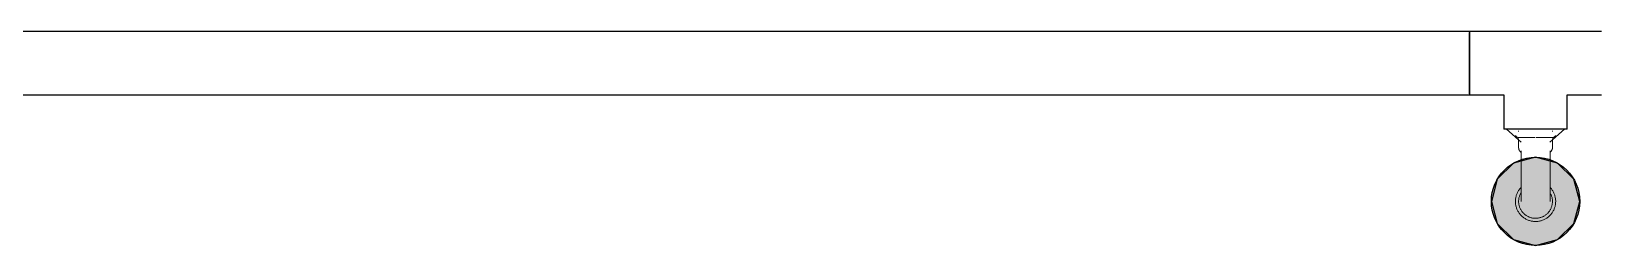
# Model space of a CAD drawing. Header units: inches. Extents: x -3327 to -1, y 8 to 1328.
# Drawn here: x -1304.1 to -1233, y 317.7 to 327.4 of the extents above; entities that cross this region are included whole.
import ezdxf

# ---------------------------------------------------------------- set-up
doc = ezdxf.new("R2010")
doc.units = ezdxf.units.IN
doc.header["$MEASUREMENT"] = 0
doc.layers.add('P-PIPE', color=3, linetype='Continuous', lineweight=9)
doc.layers.add('X - REF - FP', color=7, linetype='Continuous', true_color=0xb90000)

# ---------------------------------------------------------------- blocks, each defined once
blk = doc.blocks.new('Victaulic-VicPress316-Elbow 90-45deg Style P568_P571 - Standard-V7-SECOND LEVEL')
at = {"layer": 'P-PIPE'}
for p, q in [((-932.767, 322.597), (-932.767, 322.182)), ((-931.234, 322.182), (-931.234, 322.597)), ((-931.228, 322.924), (-931.222, 322.924)), ((-932.658, 322.027), (-932.658, 321.136)), ((-931.343, 321.136), (-931.343, 322.03))]:
    blk.add_line(p, q, dxfattribs=at)
at = {"layer": 'P-PIPE', "flags": 128}
for points in [[(-932.767, 322.633), (-932.772, 322.633), (-932.778, 322.634), (-932.784, 322.634), (-932.79, 322.635), (-932.795, 322.636), (-932.801, 322.637), (-932.807, 322.639), (-932.812, 322.641), (-932.818, 322.643), (-932.823, 322.645), (-932.828, 322.647), (-932.834, 322.65), (-932.839, 322.653), (-932.844, 322.656), (-932.849, 322.659), (-932.853, 322.662), (-932.858, 322.666), (-932.862, 322.669), (-932.867, 322.673), (-932.871, 322.677), (-932.875, 322.682), (-932.879, 322.686), (-932.882, 322.691), (-932.886, 322.695), (-932.889, 322.7), (-932.892, 322.705), (-932.895, 322.71), (-932.897, 322.715), (-932.9, 322.721), (-932.902, 322.726)], [(-932.781, 322.924), (-932.775, 322.924), (-932.77, 322.924)], [(-932.76, 322.924), (-932.763, 322.924), (-932.766, 322.924), (-932.766, 322.924), (-932.767, 322.924)], [(-932.767, 322.924), (-932.766, 322.924), (-932.764, 322.924), (-932.761, 322.924)], [(-932.75, 322.633), (-932.755, 322.633), (-932.76, 322.633), (-932.763, 322.633), (-932.766, 322.633), (-932.766, 322.633), (-932.767, 322.633)], [(-932.767, 322.633), (-932.766, 322.633), (-932.764, 322.633), (-932.761, 322.633), (-932.757, 322.633), (-932.751, 322.633), (-932.745, 322.633), (-932.737, 322.633), (-932.728, 322.633), (-932.717, 322.633), (-932.706, 322.633), (-932.693, 322.633), (-932.68, 322.633), (-932.665, 322.633), (-932.649, 322.633), (-932.633, 322.633), (-932.615, 322.633), (-932.596, 322.633), (-932.576, 322.633), (-932.556, 322.633), (-932.534, 322.633), (-932.512, 322.633), (-932.488, 322.633), (-932.464, 322.633), (-932.44, 322.633), (-932.414, 322.633), (-932.388, 322.633), (-932.361, 322.633), (-932.334, 322.633), (-932.306, 322.633), (-932.278, 322.633), (-932.249, 322.633), (-932.22, 322.633), (-932.19, 322.633), (-932.16, 322.633), (-932.13, 322.633), (-932.1, 322.633), (-932.069, 322.633), (-932.039, 322.633), (-932.023, 322.633)], [(-931.969, 322.633), (-931.939, 322.633), (-931.908, 322.633), (-931.878, 322.633), (-931.848, 322.633), (-931.818, 322.633), (-931.788, 322.633), (-931.759, 322.633), (-931.73, 322.633), (-931.702, 322.633), (-931.674, 322.633), (-931.646, 322.633), (-931.619, 322.633), (-931.593, 322.633), (-931.567, 322.633), (-931.542, 322.633), (-931.518, 322.633), (-931.495, 322.633), (-931.472, 322.633), (-931.45, 322.633), (-931.429, 322.633), (-931.409, 322.633), (-931.39, 322.633), (-931.372, 322.633), (-931.355, 322.633), (-931.339, 322.633), (-931.324, 322.633), (-931.31, 322.633), (-931.297, 322.633), (-931.286, 322.633), (-931.275, 322.633), (-931.266, 322.633), (-931.257, 322.633), (-931.25, 322.633), (-931.245, 322.633), (-931.24, 322.633), (-931.237, 322.633), (-931.234, 322.633), (-931.234, 322.633), (-931.234, 322.633)], [(-931.234, 322.633), (-931.234, 322.633), (-931.236, 322.633), (-931.239, 322.633), (-931.243, 322.633), (-931.249, 322.633)], [(-931.234, 322.924), (-931.234, 322.924), (-931.236, 322.924), (-931.239, 322.924), (-931.243, 322.924)], [(-931.24, 322.924), (-931.237, 322.924), (-931.234, 322.924), (-931.234, 322.924), (-931.234, 322.924)], [(-931.099, 322.724), (-931.101, 322.718), (-931.104, 322.713), (-931.106, 322.708), (-931.109, 322.703), (-931.113, 322.698), (-931.116, 322.693), (-931.119, 322.689), (-931.123, 322.684), (-931.127, 322.68), (-931.131, 322.676), (-931.135, 322.672), (-931.14, 322.668), (-931.144, 322.664), (-931.149, 322.661), (-931.154, 322.657), (-931.158, 322.654), (-931.164, 322.651), (-931.169, 322.649), (-931.174, 322.646), (-931.179, 322.644), (-931.185, 322.642), (-931.19, 322.64), (-931.196, 322.638), (-931.202, 322.637), (-931.207, 322.636), (-931.213, 322.635), (-931.219, 322.634), (-931.225, 322.634), (-931.23, 322.633), (-931.234, 322.633)], [(-932.658, 321.964), (-932.666, 321.971), (-932.674, 321.978), (-932.682, 321.985), (-932.69, 321.993), (-932.698, 322.001), (-932.705, 322.009), (-932.711, 322.017), (-932.718, 322.026), (-932.724, 322.035), (-932.729, 322.045), (-932.735, 322.054), (-932.74, 322.064), (-932.744, 322.074), (-932.748, 322.084), (-932.752, 322.094), (-932.755, 322.105), (-932.758, 322.115), (-932.761, 322.126), (-932.763, 322.136), (-932.764, 322.147), (-932.765, 322.158), (-932.766, 322.169), (-932.767, 322.18), (-932.767, 322.182)], [(-931.234, 322.182), (-931.234, 322.171), (-931.234, 322.16), (-931.235, 322.149), (-931.237, 322.138), (-931.239, 322.128), (-931.241, 322.117), (-931.244, 322.106), (-931.247, 322.096), (-931.251, 322.086), (-931.255, 322.076), (-931.259, 322.066), (-931.264, 322.056), (-931.27, 322.046), (-931.275, 322.037), (-931.281, 322.028), (-931.287, 322.019), (-931.294, 322.01), (-931.301, 322.002), (-931.308, 321.994), (-931.316, 321.986), (-931.324, 321.979), (-931.332, 321.972), (-931.341, 321.965), (-931.343, 321.964)], [(-932.658, 321.136), (-932.658, 321.08), (-932.658, 321.024), (-932.658, 320.969), (-932.658, 320.914), (-932.658, 320.859), (-932.658, 320.805), (-932.658, 320.751), (-932.658, 320.698), (-932.658, 320.645), (-932.658, 320.593), (-932.658, 320.542), (-932.658, 320.493), (-932.658, 320.444), (-932.658, 320.396), (-932.658, 320.349), (-932.658, 320.304), (-932.658, 320.26), (-932.658, 320.217), (-932.658, 320.176), (-932.658, 320.137), (-932.658, 320.099), (-932.658, 320.062), (-932.658, 320.028), (-932.658, 319.995), (-932.658, 319.964), (-932.658, 319.934), (-932.658, 319.907), (-932.658, 319.882), (-932.658, 319.859), (-932.658, 319.837), (-932.658, 319.818), (-932.658, 319.801), (-932.658, 319.786), (-932.658, 319.774), (-932.658, 319.763), (-932.658, 319.755), (-932.658, 319.749), (-932.658, 319.745), (-932.658, 319.743), (-932.658, 319.743)], [(-931.343, 319.743), (-931.343, 319.744), (-931.343, 319.747), (-931.343, 319.753), (-931.343, 319.761), (-931.343, 319.771), (-931.343, 319.783), (-931.343, 319.797), (-931.343, 319.814), (-931.343, 319.832), (-931.343, 319.853), (-931.343, 319.875), (-931.343, 319.9), (-931.343, 319.927), (-931.343, 319.956), (-931.343, 319.986), (-931.343, 320.018), (-931.343, 320.053), (-931.343, 320.089), (-931.343, 320.126), (-931.343, 320.165), (-931.343, 320.206), (-931.343, 320.248), (-931.343, 320.292), (-931.343, 320.337), (-931.343, 320.383), (-931.343, 320.431), (-931.343, 320.479), (-931.343, 320.529), (-931.343, 320.58), (-931.343, 320.631), (-931.343, 320.683), (-931.343, 320.736), (-931.343, 320.79), (-931.343, 320.844), (-931.343, 320.899), (-931.343, 320.954), (-931.343, 321.009), (-931.343, 321.065), (-931.343, 321.121), (-931.343, 321.136)], [(-932.658, 320.375), (-932.679, 320.352), (-932.703, 320.324), (-932.726, 320.295), (-932.747, 320.266), (-932.767, 320.236), (-932.787, 320.204), (-932.804, 320.173), (-932.821, 320.14), (-932.836, 320.107), (-932.85, 320.073), (-932.863, 320.039), (-932.874, 320.004), (-932.883, 319.969), (-932.892, 319.934), (-932.899, 319.898), (-932.904, 319.862), (-932.908, 319.825), (-932.911, 319.789), (-932.912, 319.753), (-932.912, 319.716), (-932.91, 319.68), (-932.907, 319.643), (-932.902, 319.607), (-932.896, 319.571), (-932.888, 319.536), (-932.879, 319.5), (-932.869, 319.465), (-932.857, 319.431), (-932.844, 319.397), (-932.829, 319.363), (-932.813, 319.33), (-932.796, 319.298), (-932.778, 319.267), (-932.758, 319.236), (-932.737, 319.206), (-932.715, 319.177), (-932.692, 319.149), (-932.668, 319.122), (-932.642, 319.095), (-932.616, 319.07), (-932.589, 319.046), (-932.56, 319.023), (-932.531, 319.001), (-932.501, 318.981), (-932.47, 318.961), (-932.439, 318.943), (-932.406, 318.926), (-932.373, 318.911), (-932.34, 318.896), (-932.306, 318.883), (-932.271, 318.872), (-932.236, 318.862), (-932.2, 318.853), (-932.165, 318.846), (-932.129, 318.84), (-932.092, 318.836), (-932.056, 318.833), (-932.02, 318.831), (-932, 318.831)], [(-932.661, 320.131), (-932.676, 320.104), (-932.69, 320.077), (-932.703, 320.049), (-932.714, 320.021), (-932.725, 319.992), (-932.734, 319.963), (-932.743, 319.933), (-932.75, 319.903), (-932.755, 319.873), (-932.76, 319.843), (-932.763, 319.812), (-932.766, 319.782), (-932.766, 319.751), (-932.766, 319.72), (-932.765, 319.69), (-932.762, 319.659), (-932.758, 319.629), (-932.753, 319.599), (-932.746, 319.569), (-932.739, 319.539), (-932.73, 319.51), (-932.72, 319.481), (-932.709, 319.452), (-932.697, 319.424), (-932.684, 319.396), (-932.669, 319.369), (-932.654, 319.343), (-932.637, 319.317), (-932.62, 319.292), (-932.601, 319.267), (-932.582, 319.244), (-932.561, 319.221), (-932.54, 319.199), (-932.518, 319.178), (-932.495, 319.157), (-932.471, 319.138), (-932.446, 319.12), (-932.421, 319.102), (-932.395, 319.086), (-932.369, 319.071), (-932.341, 319.057), (-932.314, 319.043), (-932.285, 319.031), (-932.257, 319.021), (-932.228, 319.011), (-932.198, 319.002), (-932.168, 318.995), (-932.138, 318.989), (-932.108, 318.984), (-932.078, 318.98), (-932.047, 318.978), (-932.017, 318.976), (-932, 318.976)], [(-932, 318.831), (-931.964, 318.832), (-931.927, 318.834), (-931.891, 318.837), (-931.855, 318.842), (-931.819, 318.849), (-931.783, 318.857), (-931.748, 318.866), (-931.713, 318.877), (-931.679, 318.889), (-931.645, 318.903), (-931.612, 318.918), (-931.579, 318.934), (-931.547, 318.951), (-931.516, 318.97), (-931.485, 318.99), (-931.455, 319.011), (-931.427, 319.034), (-931.399, 319.057), (-931.372, 319.082), (-931.346, 319.107), (-931.321, 319.134), (-931.297, 319.162), (-931.274, 319.19), (-931.253, 319.22), (-931.233, 319.25), (-931.213, 319.281), (-931.196, 319.313), (-931.179, 319.345), (-931.164, 319.379), (-931.15, 319.412), (-931.137, 319.447), (-931.126, 319.481), (-931.117, 319.516), (-931.108, 319.552), (-931.101, 319.588), (-931.096, 319.624), (-931.092, 319.66), (-931.089, 319.696), (-931.088, 319.733), (-931.088, 319.769), (-931.09, 319.806), (-931.093, 319.842), (-931.098, 319.878), (-931.104, 319.914), (-931.112, 319.95), (-931.121, 319.985), (-931.131, 320.02), (-931.143, 320.055), (-931.156, 320.089), (-931.171, 320.122), (-931.187, 320.155), (-931.204, 320.187), (-931.222, 320.219), (-931.242, 320.25), (-931.263, 320.28), (-931.285, 320.309), (-931.308, 320.337), (-931.332, 320.364)], [(-932, 318.976), (-931.969, 318.977), (-931.939, 318.979), (-931.908, 318.982), (-931.878, 318.986), (-931.848, 318.992), (-931.818, 318.998), (-931.788, 319.006), (-931.759, 319.015), (-931.73, 319.025), (-931.702, 319.037), (-931.674, 319.049), (-931.646, 319.063), (-931.619, 319.078), (-931.593, 319.093), (-931.567, 319.11), (-931.542, 319.128), (-931.518, 319.147), (-931.495, 319.167), (-931.472, 319.187), (-931.45, 319.209), (-931.429, 319.231), (-931.409, 319.254), (-931.39, 319.278), (-931.372, 319.303), (-931.355, 319.329), (-931.339, 319.355), (-931.324, 319.382), (-931.31, 319.409), (-931.297, 319.437), (-931.286, 319.465), (-931.275, 319.494), (-931.266, 319.523), (-931.257, 319.553), (-931.25, 319.582), (-931.245, 319.613), (-931.24, 319.643), (-931.237, 319.673), (-931.234, 319.704), (-931.234, 319.735), (-931.234, 319.765), (-931.235, 319.796), (-931.238, 319.826), (-931.242, 319.857), (-931.247, 319.887), (-931.254, 319.917), (-931.261, 319.947), (-931.27, 319.976), (-931.28, 320.005), (-931.291, 320.034), (-931.303, 320.062), (-931.316, 320.089), (-931.331, 320.116), (-931.343, 320.137)]]:
    blk.add_lwpolyline(points, dxfattribs=at)

msp = doc.modelspace()

# ---------------------------------------------------------------- hatches: boundary and pattern name
at = {"layer": 'X - REF - FP'}
h = msp.add_hatch(color=256, dxfattribs=at)
edge = h.paths.add_edge_path(flags=0)
edge.add_arc((-1236, 319.743), 2, 0, 360)
msp.add_hatch(color=256, dxfattribs=at).paths.add_polyline_path([(-1236, 317.743), (-1235, 318.011), (-1234.268, 318.743), (-1234, 319.743), (-1234.268, 320.743), (-1235, 321.475), (-1236, 321.743), (-1237, 321.475), (-1237.732, 320.743), (-1238, 319.743), (-1237.732, 318.743), (-1237, 318.011)], flags=0)

# ---------------------------------------------------------------- linework, layer by layer
for p, q in [((-1238.992, 327.437), (-1377.008, 327.437)), ((-1233.008, 327.437), (-1238.992, 327.437)), ((-1238.992, 327.437), (-1238.992, 325.281)), ((-1238.992, 327.245), (-1238.992, 327.388)), ((-1238.992, 327.017), (-1238.992, 327.244)), ((-1238.992, 326.719), (-1238.992, 327.016)), ((-1238.992, 326.372), (-1238.992, 326.719)), ((-1238.992, 325.628), (-1238.992, 326.372)), ((-1238.992, 325.281), (-1238.992, 325.628)), ((-1238.992, 324.984), (-1238.992, 325.281)), ((-1238.992, 325.281), (-1238.992, 324.562)), ((-1377.008, 324.562), (-1238.992, 324.562)), ((-1238.992, 324.756), (-1238.992, 324.983)), ((-1238.992, 324.612), (-1238.992, 324.755)), ((-1238.992, 324.563), (-1237.437, 324.563)), ((-1237.437, 324.563), (-1237.437, 323.008)), ((-1234.563, 324.563), (-1233.008, 324.563)), ((-1234.563, 323.008), (-1234.563, 324.563)), ((-1234.563, 323.008), (-1237.437, 323.008)), ((-1237.312, 323.008), (-1236.651, 322.429)), ((-1235.349, 322.429), (-1234.688, 323.008)), ((-1236, 321.743), (-1237, 321.475)), ((-1235, 321.475), (-1236, 321.743)), ((-1237, 321.475), (-1237.732, 320.743)), ((-1234.268, 320.743), (-1235, 321.475)), ((-1237.732, 320.743), (-1238, 319.743)), ((-1234, 319.743), (-1234.268, 320.743)), ((-1238, 319.743), (-1237.732, 318.743)), ((-1234.268, 318.743), (-1234, 319.743)), ((-1237.732, 318.743), (-1237, 318.011)), ((-1235, 318.011), (-1234.268, 318.743)), ((-1237, 318.011), (-1236, 317.743)), ((-1236, 317.743), (-1235, 318.011))]:
    msp.add_line(p, q, dxfattribs=at)
msp.add_circle((-1236, 319.743), 2, dxfattribs=at)

# ---------------------------------------------------------------- block references
msp.add_blockref('Victaulic-VicPress316-Elbow 90-45deg Style P568_P571 - Standard-V7-SECOND LEVEL', (-304, 0), dxfattribs=at)

doc.saveas('drawing.dxf')
